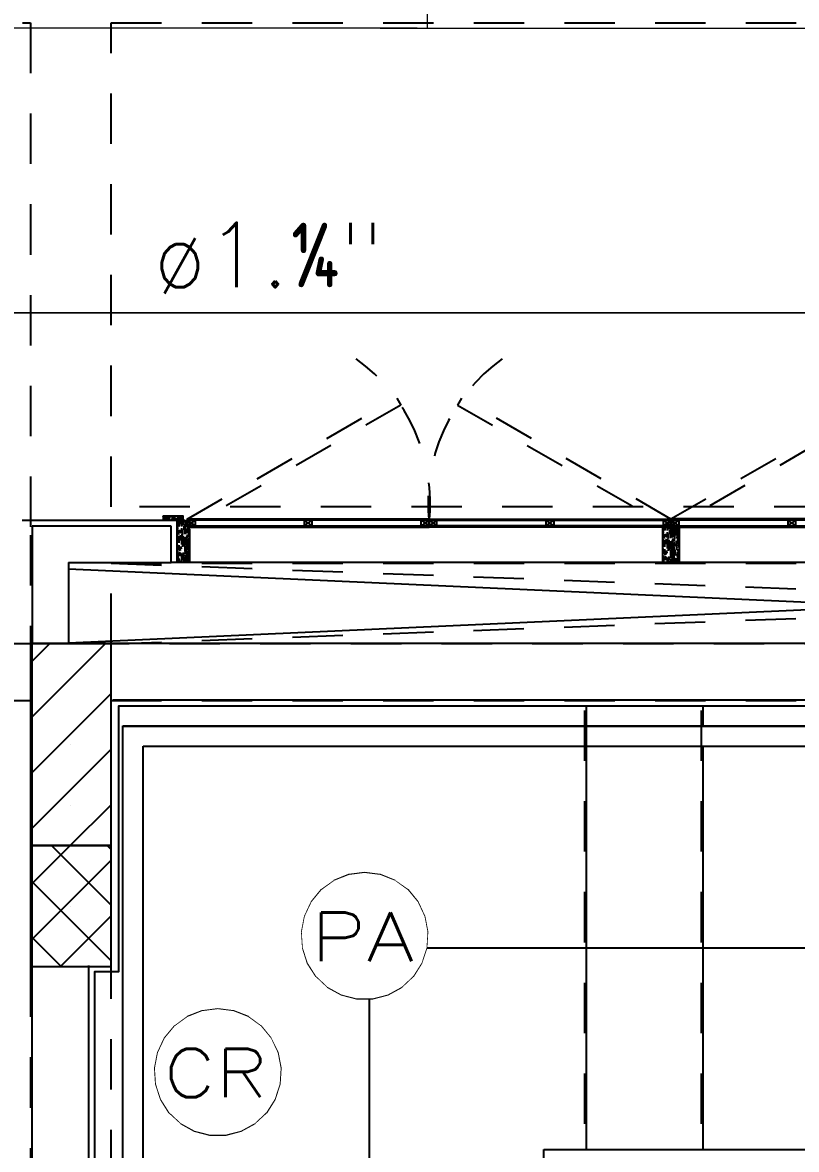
# Model space of a CAD drawing. Header units: millimetres. Extents: x 188.6 to 263.2, y 40.1 to 120.1.
# Drawn here: x 206.66 to 208.581, y 106.374 to 109.168 of the extents above; entities that cross this region are included whole.
import ezdxf
from ezdxf.enums import TextEntityAlignment as Align

# ---------------------------------------------------------------- set-up
doc = ezdxf.new("R2010")
doc.units = ezdxf.units.MM
doc.set_wipeout_variables(frame=1)
doc.linetypes.add('HIDDEN2', pattern=[0.1875, 0.125, -0.0625])
doc.linetypes.add('XREF-TIPO$0$HIDDEN', pattern=[0.375, 0.25, -0.125])
doc.layers.add('_XREF_APTOS 1003 E 1004$0$R-MC-REBOCO', color=1, linetype='Continuous', lineweight=5)
for name, color, linetype in [('ARQ', 8, 'Continuous'), ('ESTR-PILARES', 11, 'Continuous'), ('ESTR-VIGAS', 11, 'HIDDEN2'), ('ESTRUTURA', 7, 'Continuous'), ('INC-CORRIMÃO', 7, 'Continuous'), ('INC-TEXTO', 7, 'Continuous'), ('SPK-TEXTO', 7, 'Continuous'), ('SPK-TUBO-TETO', 12, 'Continuous')]:
    doc.layers.add(name, color=color, linetype=linetype)
doc.styles.add('60-75', font='romans.shx', dxfattribs={"height": 0.12})
doc.styles.add('ROMANS', font='ROMANS.SHX', dxfattribs={"height": 0.15})
doc.styles.add('XREF-TIPO$0$MC-ROMANS', font='romans__.ttf')
doc.dimstyles.new('XREF-TIPO$0$MC-125', dxfattribs={"dimtxt": 0.225, "dimasz": 0.23, "dimexe": 0.18, "dimexo": 0.063, "dimgap": 0.1, "dimtad": 1, "dimzin": 4, "dimdsep": 46, "dimtxsty": 'XREF-TIPO$0$MC-ROMANS', "dimblk1": 'XREF-TIPO$0$BOLA', "dimblk2": 'XREF-TIPO$0$BOLA', "dimsah": 1, "dimcen": 0.01, "dimse1": 1, "dimse2": 1, "dimclrt": 2, "dimadec": 0, "dimazin": 0, "dimtfac": 1.199999999999999, "dimtix": 1, "dimtmove": 2, "dimatfit": 3, "dimldrblk": 'XREF-TIPO$0$SETA_COTA', "dimfxl": 1, "dimtvp": 2, "dimtolj": 1, "dimtzin": 4, "dimarcsym": 0})

# ---------------------------------------------------------------- blocks, each defined once
blk = doc.blocks.new('XREF-TIPO$0$BOLA')
for p, q in [((0, -1), (0, 1)), ((-1, 0), (1, 0))]:
    blk.add_line(p, q)
blk.add_circle((0, 0), 0.3)
blk = doc.blocks.new('XREF-TIPO$0$SETA_COTA')
for p, q in [((-0.4028994052335122, 0.3559843543294221), (-0.1041930648109144, 2.84e-14)), ((-0.1041930648111418, 2.84e-14), (-0.9999999999999571, 2.84e-14)), ((-0.4067395382680063, -0.3605608466692303), (-0.1041930648110281, 2.84e-14))]:
    blk.add_line(p, q)
blk = doc.blocks.new('XREF-TIPO$0$A$C17B41C2F')
at = {"color": 0}
for p, q in [((-0.0500000473812179, 0.0168749634176493), (-0.0305222213037268, 0.0031507220119238)), ((-0.0305222213037268, 0.0168749634176493), (-0.0500000473812179, 0.0031507220119238)), ((0.2402610395802185, 0.0031372644007206), (0.2597388656577095, 0.0168749634176493)), ((0.2597388656577095, 0.0031372644007206), (0.2402610395802185, 0.0168749634176493))]:
    blk.add_line(p, q, dxfattribs=at)
at = {"color": 0, "ltscale": 0.5}
for p, q in [((0.5305221265416549, 0.0168749634176493), (0.5499999526191459, 0.0031507220119238)), ((0.5499999526191459, 0.0168749634176493), (0.5305221265416549, 0.0031507220119238))]:
    blk.add_line(p, q, dxfattribs=at)
for points in [[(-0.0500000473812179, -3.53902578e-08), (0.5499999526191459, -3.53902578e-08), (0.5499999526191459, 0.0199999641627073), (-0.0500000473812179, 0.0199999641627073)], [(-0.0500000473812179, 0.0031507220119238), (0.5499999526191459, 0.0031249653548002), (0.5499999526191459, 0.0168749634176493), (-0.0500000473812179, 0.0168749634176493), (-0.0500000473812179, 0.0031507220119238)], [(0.5499999526191459, 0.0031507220119238), (0.5305221265416549, 0.0031507220119238), (0.5305221265416549, 0.0168749634176493), (0.5499999526191459, 0.0168749634176493)]]:
    blk.add_lwpolyline(points, close=True, dxfattribs=at)
at = {"color": 0}
for points in [[(-0.0305222213037268, 0.0031507220119238), (-0.0500000473812179, 0.0031507220119238), (-0.0500000473812179, 0.0168749634176493), (-0.0305222213037268, 0.0168749634176493)], [(0.2597388656577095, 0.0168749634176493), (0.2402610395802185, 0.0168749634176493), (0.2402610395802185, 0.0031372644007206), (0.2597388656577095, 0.0031372644007206)]]:
    blk.add_lwpolyline(points, close=True, dxfattribs=at)
blk = doc.blocks.new('INC-OBJETO')
at = {"color": 0}
blk.add_lwpolyline([(0, 0.002084385981675), (-0.0005183657145908, 0.002018901163143), (-0.0010041606049181, 0.0018265613595316), (-0.001426860391394, 0.0015194519880781), (-0.0017599052918532, 0.0011168698600601), (-0.0019823688703463, 0.0006441106911745), (-0.0020802729220729, 0.000130879678689), (-0.002047465775397, -0.0003905749853503), (-0.0018860088240005, -0.0008874883866258), (-0.0016060470019368, -0.0013286376286155), (-0.0012251713401138, -0.001686303682012), (-0.0007673136571263, -0.0019380130732766), (-0.0002612428350794, -0.0020679499756336), (0.0002612428350794, -0.0020679499756336), (0.0007673136571263, -0.0019380130732766), (0.0012251713401138, -0.001686303682012), (0.0016060470019368, -0.0013286376286155), (0.0018860088240005, -0.0008874883866258), (0.002047465775397, -0.0003905749853503), (0.0020802729220729, 0.000130879678689), (0.0019823688703463, 0.0006441106911745), (0.0017599052918532, 0.0011168698600601), (0.001426860391394, 0.0015194519880781), (0.0010041606049181, 0.0018265613595316), (0.0005183657145908, 0.002018901163143)], close=True, dxfattribs=at)
blk.add_wipeout([(0, 0.0020843859816750757), (-0.0005183657145907727, 0.002018901163143051), (-0.001004160604918065, 0.001826561359531658), (-0.0014268603913939828, 0.0015194519880781182), (-0.0017599052918531746, 0.0011168698600601181), (-0.0019823688703463262, 0.0006441106911745254), (-0.0020802729220729, 0.0001308796786890212), (-0.002047465775397003, -0.0003905749853502986), (-0.0018860088240005264, -0.0008874883866257424), (-0.00160604700193684, -0.0013286376286155204), (-0.0012251713401137646, -0.0016863036820119939), (-0.000767313657126342, -0.0019380130732765334), (-0.0002612428350794414, -0.0020679499756335994), (0.00026124283507944056, -0.0020679499756335994), (0.0007673136571263411, -0.0019380130732765334), (0.0012251713401137637, -0.0016863036820119952), (0.00160604700193684, -0.0013286376286155204), (0.0018860088240005264, -0.0008874883866257415), (0.0020474657753970036, -0.00039057498535029645), (0.0020802729220729, 0.00013087967868902553), (0.001982368870346324, 0.0006441106911745289), (0.0017599052918531727, 0.0011168698600601224), (0.0014268603913939787, 0.0015194519880781234), (0.001004160604918059, 0.0018265613595316622), (0.0005183657145907652, 0.002018901163143052)], dxfattribs=at)
at = {"color": 0, "style": 'ROMANS', "width": 1.285724555944463}
blk.add_attdef('OBJETO', text='', height=0.0016, dxfattribs=at).set_placement((-0.0017857136348711, -0.0008297678007211), (0.0016428851809808, -0.0008297678007211), align=Align.FIT)
blk = doc.blocks.new('COBERTURA_29-09-2016')
at = {"layer": 'ESTR-PILARES', "linetype": 'Continuous'}
for p, q in [((0, -0.1849605000000025), (0.1849612500000006, 0)), ((0, -0.0470745000000008), (0.0470752499999989, 0)), ((0, -0.3228464999999971), (0.2000002499999987, -0.122846250000002)), ((0.1000004999999966, -0.2499997500000006), (0.1000004999999966, -0.2499997500000006)), ((0, -0.4607324999999989), (0.2000002499999987, -0.2607322500000038)), ((0.0986182499999977, -0.4999995000000014), (0.2000002499999987, -0.3986182500000055)), ((0.1000004999999966, -0.3999997500000063), (0.1000004999999966, -0.3999997500000063)), ((0, -0.5986177500000025), (0.0986182499999977, -0.4999995000000014)), ((0.051981749999996, -0.4999995000000014), (0.2000002499999987, -0.6480187499999988)), ((0.189866999999996, -0.4999995000000014), (0.2000002499999987, -0.5101327500000039)), ((0, -0.7365037500000045), (0.2000002499999987, -0.5365035000000021)), ((0, -0.5859045000000052), (0.2000002499999987, -0.785903999999995)), ((0.1000004999999966, -0.6499995000000071), (0.1000004999999966, -0.6499995000000071)), ((0.0743902499999969, -0.7999994999999985), (0.2000002499999987, -0.6743894999999968)), ((0, -0.7237897500000017), (0.0762097500000003, -0.7999994999999985))]:
    blk.add_line(p, q, dxfattribs=at)
for points in [[(0, -0.4999995000000014), (0.2000002499999987, -0.4999995000000014), (0.2000002499999987, 0), (0, 0), (0, -0.4999995000000014)], [(0.2000002499999987, -0.4999995000000014), (0, -0.4999995000000014), (0, -0.7999994999999985), (0.2000002499999987, -0.7999994999999985), (0.2000002499999987, -0.4999995000000014)]]:
    blk.add_lwpolyline(points, dxfattribs=at)
at = {"layer": 'ESTR-VIGAS'}
for p, q in [((0.2000002499999987, 0.2000002500000022), (3.812207250000009, 0.06546750000000401)), ((0.2000002499999987, 0), (3.828282750000009, 0.1351320000000058)), ((1.375000499999996, -1.4149995), (1.375000499999996, -0.1399995000000018)), ((1.665, -1.4149995), (1.665, -0.1399995000000018))]:
    blk.add_line(p, q, dxfattribs=at)
for points in [[(-4.069999500000018, 1.540000500000004), (0, 1.540000500000004)], [(0, 1.540000500000004), (0, 0.2700000000000031)], [(0.2000002499999987, 1.540000500000004), (2.435000250000003, 1.540000500000004)], [(0.2000002499999987, 0.3400005000000021), (0.2000002499999987, 1.540000500000004)], [(5.570000250000017, 0.3400005000000021), (0.2000002499999987, 0.3400005000000021)], [(0, 0.2700000000000031), (0, 0)], [(0.2000002499999987, 0), (0.2000002499999987, 0.2000002500000022)], [(0.2000002499999987, 0.2000002500000022), (5.570000250000017, 0.2000002500000022)], [(0, 0), (-1.069999500000007, 0)], [(4.970000250000015, 0), (0.2000002499999987, 0)], [(-0.9999997500000076, -0.1399995000000018), (0, -0.1399995000000018)], [(0.2000002499999987, -0.1399995000000018), (4.970000250000015, -0.1399995000000018)], [(0, -0.7999994999999985), (0, -2.229999750000009)], [(0.2000002499999987, -2.229999750000009), (0.2000002499999987, -0.7999994999999985)]]:
    blk.add_lwpolyline(points, dxfattribs=at)
blk = doc.blocks.new('A$C1BFF5DEF')
at = {"layer": 'ARQ'}
h = blk.add_hatch(dxfattribs=at)
h.set_pattern_fill('WOOD8', color=8, scale=0.04, angle=90, pattern_type=2)
h.set_pattern_definition([(79.69520000000003, (8.08922956323022, -1.107543991485044), (0.0399997950214397, 0.2400000384339161), [0.00447212, -0.4427414399999979]), (90, (8.090029563152257, -1.103143991507977), (-0.04, 0.04), [0.0044, -0.0356]), (108.4348999999999, (8.090029563152257, -1.098743991532045), (-0.0399999361289083, 0.0800000173837185), [0.00379472, -0.1226963599999995]), (262.875, (8.088829563211219, -1.095143990196902), (0.0399999312757586, 0.2800000151938114), [0.00322492, -0.3192654]), (264.8056, (8.088429563192221, -1.098343990348894), (0.0399998089879781, 0.4000000268017958), [0.00441816, -0.4373962800000001]), (284.0361999999999, (8.088029563173222, -1.102743990325051), (0.0399999222944498, -0.1200000218395896), [0.00494772, -0.15997648]), (99.46229999999994, (8.08922956323022, -1.104343991332825), (-0.0399999255680974, 0.2000000309478123), [0.00243312, -0.2408774]), (83.65980000000005, (8.088829563211219, -1.101943991684038), (-0.0400000631583878, -0.3199999761042569), [0.00362216, -0.35859324]), (275.7106, (8.08922956323022, -1.098343990348894), (0.0400000525866517, -0.3599999769398341), [0.00401996, -0.3979750799999977]), (258.6901000000001, (8.089629563133258, -1.102343991005), (0.0399999052864643, 0.1600000300892381), [0.0020396, -0.2019211599999989]), (84.8056, (8.089629563133258, -1.11114399095686), (-0.0399998089879779, -0.4000000268017958), [0.00441816, -0.4373962800000001]), (78.69009999999997, (8.090029563152257, -1.106743990980929), (-0.0399999052864644, -0.160000030089238), [0.0040792, -0.19988156]), (90, (8.090829563190255, -1.102743990325051), (-0.04, 0.04), [0.0048, -0.0352]), (110.5559999999999, (8.090829563190255, -1.09794399102884), (-0.0799998398568635, 0.2000000737816969), [0.0034176, -0.3383425599999999]), (93.81409999999993, (8.089629563133258, -1.09474399087685), (-0.0400002449589481, 0.5599999736578523), [0.00601332, -0.59531852]), (84.8056, (8.08922956323022, -1.088743991756017), (-0.0399998089879779, -0.4000000268017958), [0.00441816, -0.4373962800000001]), (90, (8.089629563133258, -1.084343991779859), (-0.04, 0.04), [0.0044, -0.0356]), (95.19439999999994, (8.089629563133258, -1.11994399090986), (-0.039999808987978, 0.4000000268017958), [0.00441816, -0.4373962800000001]), (84.8056, (8.08922956323022, -1.115543990933019), (-0.0399998089879779, -0.4000000268017958), [0.00441816, -0.4373962800000001]), (90, (8.088829563211219, -1.11994399090986), (-0.04, 0.04), [0.0024, -0.0376]), (95.19439999999994, (8.088829563211219, -1.117543991261072), (-0.039999808987978, 0.4000000268017958), [0.00441816, -0.4373962800000001]), (90, (8.088429563192221, -1.113143991284913), (-0.04, 0.04), [0.004, -0.036]), (100.3048, (8.088429563192221, -1.109143990629035), (0.0399997950214397, -0.2400000384339161), [0.00447212, -0.44274144]), (95.19439999999994, (8.087629563154223, -1.104743990653104), (-0.039999808987978, 0.4000000268017958), [0.00441816, -0.4373962800000001]), (84.8056, (8.087229563135223, -1.100343990676946), (-0.0399998089879779, -0.4000000268017958), [0.00441816, -0.4373962800000001]), (84.8056, (8.087629563154223, -1.095943990701016), (-0.0399998089879779, -0.4000000268017958), [0.00441816, -0.4373962800000001]), (81.86989999999993, (8.088029563173222, -1.091543990724857), (-0.03999997423262201, -0.2399999910584448), [0.00565684, -0.2771858399999977]), (90, (8.088829563211219, -1.085943990923851), (-0.04, 0.04), [0.006, -0.034]), (77.47120000000002, (8.112829563187457, -1.087543990068978), (0.0399999841217957, 0.2000000128163639), [0.0036878, -0.36509396]), (84.28939999999999, (8.113629563225004, -1.083943990596025), (-0.0400000525866517, -0.3599999769398341), [0.00401996, -0.3979750800000001]), (98.13009999999994, (8.112829563187457, -1.087543990068978), (-0.0399999742326217, 0.2399999910584448), [0.00282844, -0.2800142800000001]), (99.46229999999994, (8.112429563168009, -1.084743991099911), (-0.0399999255680974, 0.2000000309478123), [0.0048662, -0.23844428]), (90, (8.111629563130464, -1.11994399090986), (-0.04, 0.04), [0.0048, -0.0352]), (80.5377, (8.111629563130464, -1.115143991612967), (-0.0399999255680975, -0.2000000309478122), [0.00243312, -0.2408774]), (291.8014, (8.112029563149008, -1.112743990101989), (-0.039999996420026, 0.1200000109204308), [0.00215408, -0.21325252]), (282.9946000000001, (8.112829563187457, -1.114743990430042), (-0.0799999031031338, 0.3600000307099759), [0.00533668, -0.5283298799999999]), (82.87500000000001, (8.112829563187457, -1.083143990092821), (-0.0399999312757587, -0.2800000151938114), [0.00322492, -0.3192654]), (97.12499999999991, (8.112829563187457, -1.083143990092821), (-0.0399999312757586, 0.2800000151938114), [0.00322492, -0.3192654]), (90, (8.112429563168009, -1.11994399090986), (-0.04, 0.04), [0.0032, -0.0368]), (284.0361999999999, (8.112429563168009, -1.116743990757868), (0.0399999222944498, -0.1200000218395896), [0.00329848, -0.16162576]), (86.63350000000004, (8.111229563227425, -1.11114399095686), (-0.0400004385341794, -0.6399999728787479), [0.00681176, -0.6743637199999954]), (87.70940000000003, (8.111629563130464, -1.104343991332825), (-0.0399998301250331, -0.9600000051670294), [0.010008, -0.9907916800000002]), (93.17979999999955, (8.112029563149008, -1.094343991555887), (-0.0399996416930524, 0.6800000201079799), [0.00721112, -0.7138991599999976]), (99.46229999999994, (8.111629563130464, -1.087143990748017), (-0.0399999255680974, 0.2000000309478123), [0.00729932, -0.2360112]), (100.3048, (8.11522956318413, -1.11994399090986), (0.0399997950214397, -0.2400000384339161), [0.00447212, -0.44274144]), (105.9454, (8.114429563146132, -1.115543990933019), (0.0399999955718552, -0.1600000050660861), [0.00582408, -0.28538032]), (90, (8.112829563187457, -1.109943991132922), (-0.04, 0.04), [0.0052, -0.0348]), (81.86989999999993, (8.112829563187457, -1.104743990653104), (-0.03999997423262201, -0.2399999910584448), [0.00565684, -0.2771858399999977]), (93.57629999999949, (8.113629563225004, -1.099143990853007), (-0.0399996286932699, 0.600000026173364), [0.00641248, -0.6348362799999995]), (81.25380000000001, (8.11322956320646, -1.092743990549023), (0.0400001678823012, 0.279999973454254), [0.00526116, -0.5208566799999954]), (75.96380000000005, (8.114029563127133, -1.087543990068978), (-0.0399999222944498, -0.1200000218395896), [0.00494772, -0.15997648]), (90, (8.11522956318413, -1.082743990771859), (-0.04, 0.04), [0.0028, -0.0372]), (264.8056, (8.111229563227425, -1.11114399095686), (0.0399998089879781, 0.4000000268017958), [0.00883628, -0.4329781600000003]), (85.23639999999993, (8.108829563230302, -1.11994399090986), (-0.0399996613064505, -0.4400000378527836), [0.00963328, -0.4720305200000002]), (90, (8.10962956315143, -1.110343990453884), (-0.04, 0.04), [0.0092, -0.0308]), (94.08559999999996, (8.10962956315143, -1.101143991179924), (-0.0399998452941669, 0.5200000059605934), [0.0112285199999999, -0.5501981999999958]), (90, (8.108829563230302, -1.089943991579956), (-0.04, 0.04), [0.01, -0.03]), (97.12499999999991, (8.117229563163164, -1.11994399090986), (-0.0399999312757586, 0.2800000151938114), [0.00967472, -0.3128156]), (96.34019999999997, (8.116029563223492, -1.110343990453884), (-0.0400000631583877, 0.3199999761042569), [0.00724432, -0.3549710800000001]), (87.51039999999998, (8.11522956318413, -1.103143991507977), (-0.0400007146107917, -0.8799999791882172), [0.00920868, -0.91166048]), (83.48020000000005, (8.115629563203127, -1.093943990372962), (-0.1199999810097492, -1.039999991634944), [0.01409112, -1.395022079999999]), (93.01279999999981, (8.091229563209252, -1.11994399090986), (-0.0400001641951632, 0.7200000004678956), [0.00761052, -0.7534413999999995]), (81.86989999999993, (8.090829563190255, -1.112343990781027), (-0.03999997423262201, -0.2399999910584448), [0.0084852799999999, -0.2743574399999977]), (87.61409999999995, (8.092029563130382, -1.10394399014899), (-0.0399993108224176, -0.9200000209549773), [0.0096083199999999, -0.9512246399999956]), (100.6197, (8.092429563149379, -1.094343991555887), (0.0800003233247349, -0.4399999361847267), [0.00651152, -0.64464128]), (90, (8.091229563209252, -1.087943991251903), (-0.04, 0.04), [0.008, -0.032]), (86.82020000000004, (8.086429563213187, -1.11994399090986), (-0.0399996416930523, -0.6800000201079799), [0.00721112, -0.7138991599999956]), (96.00899999999996, (8.086829563232188, -1.112743990101989), (0.0399999726992737, -0.3999999900362416), [0.007642, -0.75655692]), (96.7098, (8.086029563194188, -1.105143991836029), (0.0399997552497613, -0.3600000399100522), [0.00684688, -0.6778428000000001]), (84.28939999999999, (8.085229563157098, -1.098343990348894), (-0.0400000525866517, -0.3599999769398341), [0.00803992, -0.39395512]), (77.90519999999998, (8.086029563194188, -1.090343990900008), (-0.0800002693395147, -0.359999944064556), [0.00572712, -0.56698572]), (99.46229999999994, (8.087229563135223, -1.084743991099911), (-0.0399999255680974, 0.2000000309478123), [0.0048662, -0.23844428]), (93.81409999999993, (8.094029563225375, -1.11994399090986), (-0.0400002449589481, 0.5599999736578523), [0.00601332, -0.59531852]), (77.19570000000002, (8.093629563206377, -1.113943991789028), (-0.1200002955069241, -0.519999913875351), [0.0090244, -0.89341672]), (90, (8.095629563185412, -1.105143991836029), (-0.04, 0.04), [0.01, -0.03]), (95.44029999999985, (8.095629563185412, -1.095143990196902), (0.0399997348496507, -0.4400000124883264), [0.008438, -0.8353629199999995]), (96.7098, (8.094829563147412, -1.086743991427965), (0.0399997552497613, -0.3600000399100522), [0.00684688, -0.6778428000000001]), (90, (8.083629563197062, -1.11994399090986), (-0.04, 0.04), [0.0068, -0.0332]), (98.13009999999994, (8.083629563197062, -1.113143991284913), (-0.0399999742326217, 0.2399999910584448), [0.01131372, -0.2715289999999999]), (87.61409999999995, (8.082029563237027, -1.101943991684038), (-0.0399993108224176, -0.9200000209549773), [0.0096083199999999, -0.9512246399999956]), (84.47250000000003, (8.082429563140522, -1.092343991228062), (0.0799994151865981, 0.840000068775989), [0.01245792, -1.233335]), (96.8428, (8.120029563180196, -1.11994399090986), (0.0800003199169901, -0.6799999746191423), [0.0100717599999999, -0.9971025199999952]), (90, (8.11882956312229, -1.109943991132922), (-0.04, 0.04), [0.0112, -0.0288]), (86.34780000000003, (8.11882956312229, -1.098743991532045), (-0.0799994919411372, -1.240000037688629), [0.0188382399999999, -1.864987639999989]), (90, (8.106029563212813, -1.11994399090986), (-0.04, 0.04), [0.0096, -0.0304]), (94.76359999999987, (8.106029563212813, -1.110343990453884), (-0.0399996613064504, 0.4400000378527836), [0.0096332799999999, -0.4720305199999982]), (88.15239999999996, (8.105229563175271, -1.100743989996999), (-0.0399997735908692, -1.200000018572352), [0.01240644, -1.22823856]), (87.2737, (8.105629563194269, -1.088343990572865), (-0.0399998407090877, -0.8000000117989386), [0.00840952, -0.8325423200000001]), (84.8056, (8.099629563142116, -1.11994399090986), (-0.0399998089879779, -0.4000000268017958), [0.00883628, -0.4329781600000002]), (90, (8.100429563180567, -1.11114399095686), (-0.04, 0.04), [0.0128, -0.0272]), (91.90919999999944, (8.100429563180567, -1.098343990348894), (-0.0400009696431283, 1.159999961263149), [0.01200668, -1.188659799999997]), (93.57629999999949, (8.100029563161115, -1.086343990244812), (-0.0399996286932699, 0.600000026173364), [0.00641248, -0.6348362799999995])])
h.paths.add_polyline_path([(8.170029563110347, -1.11994399090986), (8.170029563110347, -1.109943991132922), (8.120029563180196, -1.109943991132922), (8.120029563180196, -1.11994399090986)])
h = blk.add_hatch(dxfattribs=at)
h.set_pattern_fill('WOOD8', color=8, scale=0.04, angle=90, pattern_type=2)
h.set_pattern_definition([(79.69520000000003, (8.1242295631464, -1.197652892523819), (0.0399997950214397, 0.2400000384339161), [0.00447212, -0.4427414399999979]), (90, (8.125029563067073, -1.193252892546978), (-0.04, 0.04), [0.0044, -0.0356]), (108.4348999999999, (8.125029563067073, -1.188852892570821), (-0.0399999361289083, 0.0800000173837185), [0.00379472, -0.1226963599999995]), (262.875, (8.123829563127401, -1.185252891236131), (0.0399999312757586, 0.2800000151938114), [0.00322492, -0.3192654]), (264.8056, (8.123429563108402, -1.188452891387895), (0.0399998089879781, 0.4000000268017958), [0.00441816, -0.4373962800000001]), (284.0361999999999, (8.123029563089403, -1.192852891363827), (0.0399999222944498, -0.1200000218395896), [0.00494772, -0.15997648]), (99.46229999999994, (8.1242295631464, -1.194452892371827), (-0.0399999255680974, 0.2000000309478123), [0.00243312, -0.2408774]), (83.65980000000005, (8.123829563127401, -1.192052892722813), (-0.0400000631583878, -0.3199999761042569), [0.00362216, -0.35859324]), (275.7106, (8.1242295631464, -1.188452891387895), (0.0400000525866517, -0.3599999769398341), [0.00401996, -0.3979750799999978]), (258.6901000000001, (8.124629563048982, -1.192452892043774), (0.0399999052864643, 0.1600000300892381), [0.0020396, -0.2019211599999989]), (84.8056, (8.124629563048982, -1.201252891995864), (-0.0399998089879779, -0.4000000268017958), [0.00441816, -0.4373962800000001]), (78.69009999999997, (8.125029563067073, -1.196852892019932), (-0.0399999052864644, -0.160000030089238), [0.0040792, -0.19988156]), (90, (8.125829563105981, -1.192852891363827), (-0.04, 0.04), [0.0048, -0.0352]), (110.5559999999999, (8.125829563105981, -1.188052892067843), (-0.0799998398568635, 0.2000000737816969), [0.0034176, -0.3383425599999999]), (93.81409999999993, (8.124629563048982, -1.184852891914942), (-0.0400002449589481, 0.5599999736578523), [0.00601332, -0.59531852]), (84.8056, (8.1242295631464, -1.178852892793883), (-0.0399998089879779, -0.4000000268017958), [0.00441816, -0.4373962800000001]), (90, (8.124629563048982, -1.174452892817952), (-0.04, 0.04), [0.0044, -0.0356]), (95.19439999999994, (8.124629563048982, -1.210052891947952), (-0.039999808987978, 0.4000000268017958), [0.00441816, -0.4373962800000001]), (84.8056, (8.1242295631464, -1.205652891971793), (-0.0399998089879779, -0.4000000268017958), [0.00441816, -0.4373962800000001]), (90, (8.123829563127401, -1.210052891947952), (-0.04, 0.04), [0.0024, -0.0376]), (95.19439999999994, (8.123829563127401, -1.207652892299846), (-0.039999808987978, 0.4000000268017958), [0.00441816, -0.4373962800000001]), (90, (8.123429563108402, -1.203252892323915), (-0.04, 0.04), [0.004, -0.036]), (100.3048, (8.123429563108402, -1.19925289166781), (0.0399997950214397, -0.2400000384339161), [0.00447212, -0.44274144]), (95.19439999999994, (8.122629563070403, -1.194852891691879), (-0.039999808987978, 0.4000000268017958), [0.00441816, -0.4373962800000001]), (84.8056, (8.122229563051405, -1.190452891716176), (-0.0399998089879779, -0.4000000268017958), [0.00441816, -0.4373962800000001]), (84.8056, (8.122629563070403, -1.186052891739791), (-0.0399998089879779, -0.4000000268017958), [0.00441816, -0.4373962800000001]), (81.86989999999993, (8.123029563089403, -1.181652891763177), (-0.03999997423262201, -0.2399999910584448), [0.00565684, -0.2771858399999977]), (90, (8.123829563127401, -1.176052891962853), (-0.04, 0.04), [0.006, -0.034]), (77.47120000000002, (8.147829563103642, -1.177652891107754), (0.0399999841217957, 0.2000000128163639), [0.0036878, -0.36509396]), (84.28939999999999, (8.148629563141183, -1.1740528916348), (-0.0400000525866517, -0.3599999769398341), [0.00401996, -0.3979750800000001]), (98.13009999999994, (8.147829563103642, -1.177652891107754), (-0.0399999742326217, 0.2399999910584448), [0.00282844, -0.2800142800000001]), (99.46229999999994, (8.147429563084188, -1.174852892139142), (-0.0399999255680974, 0.2000000309478123), [0.0048662, -0.23844428]), (90, (8.14662956304619, -1.210052891947952), (-0.04, 0.04), [0.0048, -0.0352]), (80.5377, (8.14662956304619, -1.205252892650833), (-0.0399999255680975, -0.2000000309478122), [0.00243312, -0.2408774]), (291.8014, (8.147029563065187, -1.202852891139854), (-0.039999996420026, 0.1200000109204308), [0.00215408, -0.21325252]), (282.9946000000001, (8.147829563103642, -1.204852891467907), (-0.0799999031031338, 0.3600000307099759), [0.00533668, -0.5283298799999999]), (82.87500000000001, (8.147829563103642, -1.173252891132051), (-0.0399999312757587, -0.2800000151938114), [0.00322492, -0.3192654]), (97.12499999999991, (8.147829563103642, -1.173252891132051), (-0.0399999312757586, 0.2800000151938114), [0.00322492, -0.3192654]), (90, (8.147429563084188, -1.210052891947952), (-0.04, 0.04), [0.0032, -0.0368]), (284.0361999999999, (8.147429563084188, -1.20685289179596), (0.0399999222944498, -0.1200000218395896), [0.00329848, -0.16162576]), (86.63350000000004, (8.146229563143152, -1.201252891995864), (-0.0400004385341794, -0.6399999728787479), [0.00681176, -0.6743637199999954]), (87.70940000000003, (8.14662956304619, -1.194452892371827), (-0.0399998301250331, -0.9600000051670294), [0.010008, -0.9907916800000002]), (93.17979999999955, (8.147029563065187, -1.184452892594889), (-0.0399996416930524, 0.6800000201079799), [0.00721112, -0.7138991599999978]), (99.46229999999994, (8.14662956304619, -1.177252891786793), (-0.0399999255680974, 0.2000000309478123), [0.00729932, -0.2360112]), (100.3048, (8.15022956310122, -1.210052891947952), (0.0399997950214397, -0.2400000384339161), [0.00447212, -0.44274144]), (105.9454, (8.149429563063222, -1.205652891971793), (0.0399999955718552, -0.1600000050660861), [0.00582408, -0.28538032]), (90, (8.147829563103642, -1.200052892171924), (-0.04, 0.04), [0.0052, -0.0348]), (81.86989999999993, (8.147829563103642, -1.194852891691879), (-0.03999997423262201, -0.2399999910584448), [0.00565684, -0.2771858399999977]), (93.57629999999949, (8.148629563141183, -1.189252891891783), (-0.0399996286932699, 0.600000026173364), [0.00641248, -0.6348362799999995]), (81.25380000000001, (8.148229563122182, -1.182852891587798), (0.0400001678823012, 0.279999973454254), [0.00526116, -0.5208566799999957]), (75.96380000000005, (8.149029563044223, -1.177652891107754), (-0.0399999222944498, -0.1200000218395896), [0.00494772, -0.15997648]), (90, (8.15022956310122, -1.172852891811088), (-0.04, 0.04), [0.0028, -0.0372]), (264.8056, (8.146229563143152, -1.201252891995864), (0.0399998089879781, 0.4000000268017958), [0.00883628, -0.4329781600000003]), (85.23639999999993, (8.143829563146028, -1.210052891947952), (-0.0399996613064505, -0.4400000378527836), [0.00963328, -0.4720305200000002]), (90, (8.144629563067156, -1.200452891491976), (-0.04, 0.04), [0.0092, -0.0308]), (94.08559999999996, (8.144629563067156, -1.191252892219835), (-0.0399998452941669, 0.5200000059605934), [0.0112285199999999, -0.5501981999999958]), (90, (8.143829563146028, -1.180052892619186), (-0.04, 0.04), [0.01, -0.03]), (97.12499999999991, (8.152229563079345, -1.210052891947952), (-0.0399999312757586, 0.2800000151938114), [0.00967472, -0.3128156]), (96.34019999999997, (8.151029563139218, -1.200452891491976), (-0.0400000631583877, 0.3199999761042569), [0.00724432, -0.3549710800000001]), (87.51039999999998, (8.15022956310122, -1.193252892546978), (-0.0400007146107917, -0.8799999791882172), [0.00920868, -0.91166048]), (83.48020000000005, (8.15062956312022, -1.184052891411738), (-0.1199999810097492, -1.039999991634944), [0.01409112, -1.395022079999999]), (93.01279999999981, (8.126229563124978, -1.210052891947952), (-0.0400001641951632, 0.7200000004678956), [0.00761052, -0.7534413999999995]), (81.86989999999993, (8.125829563105981, -1.202452891819802), (-0.03999997423262201, -0.2399999910584448), [0.0084852799999999, -0.2743574399999978]), (87.61409999999995, (8.127029563046563, -1.194052891187765), (-0.0399993108224176, -0.9200000209549773), [0.0096083199999999, -0.9512246399999956]), (100.6197, (8.127429563065107, -1.184452892594889), (0.0800003233247349, -0.4399999361847267), [0.00651152, -0.64464128]), (90, (8.126229563124978, -1.178052892290907), (-0.04, 0.04), [0.008, -0.032]), (86.82020000000004, (8.121429563130278, -1.210052891947952), (-0.0399996416930523, -0.6800000201079799), [0.00721112, -0.7138991599999956]), (96.00899999999996, (8.121829563149277, -1.202852891139854), (0.0399999726992737, -0.3999999900362416), [0.007642, -0.75655692]), (96.7098, (8.121029563111279, -1.195252892874804), (0.0399997552497613, -0.3600000399100522), [0.00684688, -0.6778428000000001]), (84.28939999999999, (8.12022956307328, -1.188452891387895), (-0.0400000525866517, -0.3599999769398341), [0.00803992, -0.39395512]), (77.90519999999998, (8.121029563111279, -1.180452891938784), (-0.0800002693395147, -0.359999944064556), [0.00572712, -0.56698572]), (99.46229999999994, (8.122229563051405, -1.174852892139142), (-0.0399999255680974, 0.2000000309478123), [0.0048662, -0.23844428]), (93.81409999999993, (8.129029563141103, -1.210052891947952), (-0.0400002449589481, 0.5599999736578523), [0.00601332, -0.59531852]), (77.19570000000002, (8.128629563122557, -1.204052892826894), (-0.1200002955069241, -0.519999913875351), [0.0090244, -0.89341672]), (90, (8.130629563101138, -1.195252892874804), (-0.04, 0.04), [0.01, -0.03]), (95.44029999999985, (8.130629563101138, -1.185252891236131), (0.0399997348496507, -0.4400000124883264), [0.008438, -0.8353629199999995]), (96.7098, (8.12982956306314, -1.17685289246674), (0.0399997552497613, -0.3600000399100522), [0.00684688, -0.6778428000000001]), (90, (8.118629563113245, -1.210052891947952), (-0.04, 0.04), [0.0068, -0.0332]), (98.13009999999994, (8.118629563113245, -1.203252892323915), (-0.0399999742326217, 0.2399999910584448), [0.01131372, -0.2715289999999999]), (87.61409999999995, (8.117029563153208, -1.192052892722813), (-0.0399993108224176, -0.9200000209549773), [0.0096083199999999, -0.9512246399999956]), (84.47250000000003, (8.117429563056247, -1.182452892266836), (0.0799994151865981, 0.840000068775989), [0.01245792, -1.233335]), (96.8428, (8.155029563095923, -1.210052891947952), (0.0800003199169901, -0.6799999746191423), [0.01007176, -0.9971025199999952]), (90, (8.15382956303938, -1.200052892171924), (-0.04, 0.04), [0.0112, -0.0288]), (86.34780000000003, (8.15382956303938, -1.188852892570821), (-0.0799994919411372, -1.240000037688629), [0.0188382399999999, -1.864987639999989]), (90, (8.14102956312945, -1.210052891947952), (-0.04, 0.04), [0.0096, -0.0304]), (94.76359999999987, (8.14102956312945, -1.200452891491976), (-0.0399996613064504, 0.4400000378527836), [0.0096332799999999, -0.4720305199999982]), (88.15239999999996, (8.140229563091452, -1.190852891035774), (-0.0399997735908692, -1.200000018572352), [0.01240644, -1.22823856]), (87.2737, (8.140629563109997, -1.178452891611186), (-0.0399998407090877, -0.8000000117989386), [0.00840952, -0.8325423200000001]), (84.8056, (8.134629563058297, -1.210052891947952), (-0.0399998089879779, -0.4000000268017958), [0.00883628, -0.4329781600000002]), (90, (8.135429563096295, -1.201252891995864), (-0.04, 0.04), [0.0128, -0.0272]), (91.90919999999944, (8.135429563096295, -1.188452891387895), (-0.0400009696431283, 1.159999961263149), [0.01200668, -1.188659799999995]), (93.57629999999949, (8.135029563077296, -1.176452891284042), (-0.0399996286932699, 0.600000026173364), [0.00641248, -0.6348362799999995])])
h.paths.add_polyline_path([(8.185029563124317, -1.141943992428877), (8.175029563114094, -1.141943992428877), (8.175029563114094, -1.11994399090986), (8.155029563095923, -1.11994399090986), (8.155027052931471, -1.224879566632807), (8.185027052959413, -1.224879566632807)])
h = blk.add_hatch(dxfattribs=at)
h.set_pattern_fill('WOOD8', color=8, scale=0.04, angle=90, pattern_type=2)
h.set_pattern_definition([(79.69520000000003, (9.329229563146328, -1.2076528925229), (0.0399997950214397, 0.2400000384339161), [0.00447212, -0.4427414399999975]), (90, (9.330029563068363, -1.203252892546969), (-0.04, 0.04), [0.0044, -0.0356]), (108.4348999999999, (9.330029563068363, -1.198852892570811), (-0.0399999361289083, 0.0800000173837185), [0.00379472, -0.1226963599999994]), (262.875, (9.328829563127329, -1.195252891236123), (0.0399999312757586, 0.2800000151938114), [0.00322492, -0.3192654]), (264.8056, (9.328429563108328, -1.198452891388113), (0.0399998089879781, 0.4000000268017958), [0.00441816, -0.4373962800000001]), (284.0361999999999, (9.32802956308933, -1.202852891363817), (0.0399999222944498, -0.1200000218395896), [0.00494772, -0.15997648]), (99.46229999999994, (9.329229563146328, -1.204452892370909), (-0.0399999255680974, 0.2000000309478123), [0.00243312, -0.2408774]), (83.65980000000005, (9.328829563127329, -1.202052892722804), (-0.0400000631583878, -0.3199999761042569), [0.00362216, -0.35859324]), (275.7106, (9.329229563146328, -1.198452891388113), (0.0400000525866517, -0.3599999769398341), [0.00401996, -0.3979750799999975]), (258.6901000000001, (9.329629563048913, -1.202452892042855), (0.0399999052864643, 0.1600000300892381), [0.0020396, -0.2019211599999988]), (84.8056, (9.329629563048913, -1.211252891995853), (-0.0399998089879779, -0.4000000268017958), [0.00441816, -0.4373962800000001]), (78.69009999999997, (9.330029563068363, -1.206852892019924), (-0.0399999052864644, -0.160000030089238), [0.0040792, -0.19988156]), (90, (9.330829563106363, -1.202852891363817), (-0.04, 0.04), [0.0048, -0.0352]), (110.5559999999999, (9.330829563106363, -1.198052892066925), (-0.0799998398568635, 0.2000000737816969), [0.0034176, -0.3383425599999999]), (93.81409999999993, (9.329629563048913, -1.194852891914932), (-0.0400002449589481, 0.5599999736578523), [0.00601332, -0.59531852]), (84.8056, (9.329229563146328, -1.188852892794784), (-0.0399998089879779, -0.4000000268017958), [0.00441816, -0.4373962800000001]), (90, (9.329629563048913, -1.184452892818171), (-0.04, 0.04), [0.0044, -0.0356]), (95.19439999999994, (9.329629563048913, -1.220052891947942), (-0.039999808987978, 0.4000000268017958), [0.00441816, -0.4373962800000001]), (84.8056, (9.329229563146328, -1.215652891971785), (-0.0399998089879779, -0.4000000268017958), [0.00441816, -0.4373962800000001]), (90, (9.328829563127329, -1.220052891947942), (-0.04, 0.04), [0.0024, -0.0376]), (95.19439999999994, (9.328829563127329, -1.217652892299837), (-0.039999808987978, 0.4000000268017958), [0.00441816, -0.4373962800000001]), (90, (9.328429563108328, -1.213252892323906), (-0.04, 0.04), [0.004, -0.036]), (100.3048, (9.328429563108328, -1.209252891667802), (0.0399997950214397, -0.2400000384339161), [0.00447212, -0.44274144]), (95.19439999999994, (9.327629563070332, -1.20485289169187), (-0.039999808987978, 0.4000000268017958), [0.00441816, -0.4373962800000001]), (84.8056, (9.327229563051333, -1.200452891716166), (-0.0399998089879779, -0.4000000268017958), [0.00441816, -0.4373962800000001]), (84.8056, (9.327629563070332, -1.196052891739781), (-0.0399998089879779, -0.4000000268017958), [0.00441816, -0.4373962800000001]), (81.86989999999993, (9.32802956308933, -1.191652891763168), (-0.03999997423262201, -0.2399999910584448), [0.00565684, -0.2771858399999974]), (90, (9.328829563127329, -1.186052891962845), (-0.04, 0.04), [0.006, -0.034]), (77.47120000000002, (9.352829563103569, -1.187652891107745), (0.0399999841217957, 0.2000000128163639), [0.0036878, -0.36509396]), (84.28939999999999, (9.353629563141114, -1.184052891634791), (-0.0400000525866517, -0.3599999769398341), [0.00401996, -0.3979750800000001]), (98.13009999999994, (9.352829563103569, -1.187652891107745), (-0.0399999742326217, 0.2399999910584448), [0.00282844, -0.2800142800000001]), (99.46229999999994, (9.352429563084117, -1.184852892139133), (-0.0399999255680974, 0.2000000309478123), [0.0048662, -0.23844428]), (90, (9.351629563046572, -1.220052891947942), (-0.04, 0.04), [0.0048, -0.0352]), (80.5377, (9.351629563046572, -1.215252892650823), (-0.0399999255680975, -0.2000000309478122), [0.00243312, -0.2408774]), (291.8014, (9.352029563065118, -1.212852891140754), (-0.039999996420026, 0.1200000109204308), [0.00215408, -0.21325252]), (282.9946000000001, (9.352829563103569, -1.214852891467899), (-0.0799999031031338, 0.3600000307099759), [0.00533668, -0.5283298799999999]), (82.87500000000001, (9.352829563103569, -1.183252891131132), (-0.0399999312757587, -0.2800000151938114), [0.00322492, -0.3192654]), (97.12499999999991, (9.352829563103569, -1.183252891131132), (-0.0399999312757586, 0.2800000151938114), [0.00322492, -0.3192654]), (90, (9.352429563084117, -1.220052891947942), (-0.04, 0.04), [0.0032, -0.0368]), (284.0361999999999, (9.352429563084117, -1.216852891795952), (0.0399999222944498, -0.1200000218395896), [0.00329848, -0.16162576]), (86.63350000000004, (9.351229563143079, -1.211252891995853), (-0.0400004385341794, -0.6399999728787479), [0.00681176, -0.6743637199999949]), (87.70940000000003, (9.351629563046572, -1.204452892370909), (-0.0399998301250331, -0.9600000051670294), [0.010008, -0.9907916800000002]), (93.17979999999955, (9.352029563065118, -1.19445289259488), (-0.0399996416930524, 0.6800000201079799), [0.00721112, -0.7138991599999974]), (99.46229999999994, (9.351629563046572, -1.187252891786782), (-0.0399999255680974, 0.2000000309478123), [0.00729932, -0.2360112]), (100.3048, (9.35522956310115, -1.220052891947942), (0.0399997950214397, -0.2400000384339161), [0.00447212, -0.44274144]), (105.9454, (9.35442956306224, -1.215652891971785), (0.0399999955718552, -0.1600000050660861), [0.00582408, -0.28538032]), (90, (9.352829563103569, -1.210052892171916), (-0.04, 0.04), [0.0052, -0.0348]), (81.86989999999993, (9.352829563103569, -1.20485289169187), (-0.03999997423262201, -0.2399999910584448), [0.00565684, -0.2771858399999974]), (93.57629999999935, (9.353629563141114, -1.199252891891774), (-0.0399996286932699, 0.600000026173364), [0.00641248, -0.6348362799999994]), (81.25380000000001, (9.353229563122568, -1.19285289158779), (0.0400001678823012, 0.279999973454254), [0.00526116, -0.5208566799999949]), (75.96380000000005, (9.354029563043241, -1.187652891107745), (-0.0399999222944498, -0.1200000218395896), [0.00494772, -0.15997648]), (90, (9.35522956310115, -1.18285289181108), (-0.04, 0.04), [0.0028, -0.0372]), (264.8056, (9.351229563143079, -1.211252891995853), (0.0399998089879781, 0.4000000268017958), [0.00883628, -0.4329781600000003]), (85.23639999999993, (9.348829563145957, -1.220052891947942), (-0.0399996613064505, -0.4400000378527836), [0.00963328, -0.4720305200000002]), (90, (9.349629563067083, -1.210452891491968), (-0.04, 0.04), [0.0092, -0.0308]), (94.08559999999996, (9.349629563067083, -1.201252892218916), (-0.0399998452941669, 0.5200000059605934), [0.0112285199999999, -0.5501981999999951]), (90, (9.348829563145957, -1.190052892619178), (-0.04, 0.04), [0.01, -0.03]), (97.12499999999991, (9.357229563079274, -1.220052891947942), (-0.0399999312757586, 0.2800000151938114), [0.00967472, -0.3128156]), (96.34019999999997, (9.356029563139144, -1.210452891491968), (-0.0400000631583877, 0.3199999761042569), [0.00724432, -0.3549710800000001]), (87.51039999999998, (9.35522956310115, -1.203252892546969), (-0.0400007146107917, -0.8799999791882172), [0.00920868, -0.91166048]), (83.48020000000005, (9.355629563119237, -1.194052891411728), (-0.1199999810097492, -1.039999991634944), [0.01409112, -1.395022079999999]), (93.01279999999981, (9.331229563124909, -1.220052891947942), (-0.0400001641951632, 0.7200000004678956), [0.00761052, -0.7534413999999995]), (81.86989999999993, (9.330829563106363, -1.212452891819792), (-0.03999997423262201, -0.2399999910584448), [0.0084852799999999, -0.2743574399999974]), (87.61409999999995, (9.332029563047401, -1.204052891187757), (-0.0399993108224176, -0.9200000209549773), [0.0096083199999999, -0.9512246399999952]), (100.6197, (9.332429563065489, -1.19445289259488), (0.0800003233247349, -0.4399999361847267), [0.00651152, -0.64464128]), (90, (9.331229563124909, -1.188052892291125), (-0.04, 0.04), [0.008, -0.032]), (86.82020000000004, (9.326429563129297, -1.220052891947942), (-0.0399996416930523, -0.6800000201079799), [0.00721112, -0.713899159999995]), (96.00899999999996, (9.326829563148294, -1.212852891140754), (0.0399999726992737, -0.3999999900362416), [0.007642, -0.75655692]), (96.7098, (9.326029563111202, -1.205252892874795), (0.0399997552497613, -0.3600000399100522), [0.00684688, -0.6778428000000001]), (84.28939999999999, (9.325229563072297, -1.198452891388113), (-0.0400000525866517, -0.3599999769398341), [0.00803992, -0.39395512]), (77.90519999999998, (9.326029563111202, -1.190452891938774), (-0.0800002693395147, -0.359999944064556), [0.00572712, -0.56698572]), (99.46229999999994, (9.327229563051333, -1.184852892139133), (-0.0399999255680974, 0.2000000309478123), [0.0048662, -0.23844428]), (93.81409999999993, (9.334029563141485, -1.220052891947942), (-0.0400002449589481, 0.5599999736578523), [0.00601332, -0.59531852]), (77.19570000000002, (9.333629563123397, -1.214052892826884), (-0.1200002955069241, -0.519999913875351), [0.0090244, -0.89341672]), (90, (9.33562956310152, -1.205252892874795), (-0.04, 0.04), [0.01, -0.03]), (95.44029999999985, (9.33562956310152, -1.195252891236123), (0.0399997348496507, -0.4400000124883264), [0.008438, -0.8353629199999995]), (96.7098, (9.334829563063069, -1.18685289246673), (0.0399997552497613, -0.3600000399100522), [0.00684688, -0.6778428000000001]), (90, (9.323629563113172, -1.220052891947942), (-0.04, 0.04), [0.0068, -0.0332]), (98.13009999999994, (9.323629563113172, -1.213252892323906), (-0.0399999742326217, 0.2399999910584448), [0.01131372, -0.2715289999999999]), (87.61409999999995, (9.3220295631545, -1.202052892722804), (-0.0399993108224176, -0.9200000209549773), [0.0096083199999999, -0.9512246399999952]), (84.47250000000003, (9.322429563056176, -1.192452892266827), (0.0799994151865981, 0.840000068775989), [0.01245792, -1.233335]), (96.8428, (9.360029563095397, -1.220052891947942), (0.0800003199169901, -0.6799999746191423), [0.0100717599999999, -0.9971025199999948]), (90, (9.358829563039306, -1.210052892171916), (-0.04, 0.04), [0.0112, -0.0288]), (86.34780000000003, (9.358829563039306, -1.198852892570811), (-0.0799994919411372, -1.240000037688629), [0.0188382399999999, -1.864987639999988]), (90, (9.346029563129377, -1.220052891947942), (-0.04, 0.04), [0.0096, -0.0304]), (94.76359999999987, (9.346029563129377, -1.210452891491968), (-0.0399996613064504, 0.4400000378527836), [0.0096332799999999, -0.4720305199999979]), (88.15239999999996, (9.345229563091381, -1.200852891035764), (-0.0399997735908692, -1.200000018572352), [0.01240644, -1.22823856]), (87.2737, (9.345629563110377, -1.188452891611176), (-0.0399998407090877, -0.8000000117989386), [0.00840952, -0.8325423200000001]), (84.8056, (9.339629563058224, -1.220052891947942), (-0.0399998089879779, -0.4000000268017958), [0.00883628, -0.4329781600000002]), (90, (9.340429563096222, -1.211252891995853), (-0.04, 0.04), [0.0128, -0.0272]), (91.90919999999942, (9.340429563096222, -1.198452891388113), (-0.0400009696431283, 1.159999961263149), [0.01200668, -1.188659799999997]), (93.57629999999935, (9.340029563077225, -1.186452891283124), (-0.0399996286932699, 0.600000026173364), [0.00641248, -0.6348362799999994])])
h.paths.add_polyline_path([(9.400029563133558, -1.13686020424302), (9.360029563095397, -1.13686020424302), (9.360029563095397, -1.225005522869877), (9.400029563133558, -1.225005522869877)])
at = {"layer": '_XREF_APTOS 1003 E 1004$0$R-MC-REBOCO', "color": 8}
for p, q in [((8.775329341498548, 0.2798501425179438), (8.775329341498548, 0.099999540289673)), ((8.750329341491636, 0.0998501425174254), (6.350329242642657, 0.0998501425174254)), ((8.658226894005168, 0.0998501577928437), (12.42532931758029, 0.0998501038393442))]:
    blk.add_line(p, q, dxfattribs=at)
at = {"layer": 'ARQ', "color": 8}
for p, q in [((8.780029563114113, -1.116860204690054), (8.785029563114222, -1.116860204690054)), ((7.770329589868197, -1.11976512920296), (8.155029563095923, -1.11994399090986)), ((7.795000681418058, -1.134879566334802), (7.795000681418058, -1.425005522869923)), ((8.140029552022044, -1.134879564471702), (7.795329511831369, -1.134879564471702)), ((8.140029552022044, -1.224879566632807), (8.140029552022044, -1.134879564471702)), ((8.155027052931471, -1.225005522869877), (8.155029563095923, -1.11994399090986)), ((7.885000681249948, -1.224879566632807), (7.885000681367271, -1.425005522869923)), ((7.885329511662802, -1.224879566632807), (8.140029552022044, -1.224879566632807)), ((11.82002957420809, -1.224880039622803), (8.140029552022044, -1.224879566632807)), ((7.885329511671442, -1.240049132536114), (11.97503207327236, -1.425007529481945)), ((11.97503209985734, -1.24006544659096), (7.885329511779218, -1.425005522728041)), ((7.795000000000073, -4.254999951452191), (7.795000681418058, -1.425005522869923)), ((7.795000681418058, -1.425007538183081), (13.7432323271114, -1.425007526089756)), ((7.885000681367271, -1.425005522869923), (14.47783468229545, -1.425005522869923)), ((7.9950005742362, -1.565007526766975), (12.76532931440943, -1.565007526766975)), ((9.170328893530497, -2.680017222175138), (9.170328893530497, -1.580017222175)), ((9.46032889353046, -1.630017222173818), (9.46032889353046, -1.580017222175)), ((8.020328893531312, -4.050000056020053), (8.020328893531312, -1.630007537778055)), ((8.020328893531312, -1.630007537778055), (11.50032889353042, -1.630007537778055)), ((8.070328893530586, -4.010000056019861), (8.070328893530586, -1.68000753777801)), ((8.070328893530586, -1.68000753777801), (11.50032889353042, -1.68000753777801)), ((9.46032889353046, -2.680017222175138), (9.46032889353046, -1.680017222173773)), ((7.935329478239964, -3.655165970533743), (7.935329478239964, -2.223627323645132)), ((9.065000681417585, -3.000007537778173), (9.065000681417585, -2.680007537776873)), ((9.065000681417585, -2.680007537776873), (11.29500068141715, -2.680007537776873))]:
    blk.add_line(p, q, dxfattribs=at)
at = {"layer": 'ARQ', "color": 8, "linetype": 'XREF-TIPO$0$HIDDEN', "ltscale": 0.3}
for points in [[(8.709644805161133, -0.8341807123788385), (8.190029562890231, -1.134180712379019), (8.180029563114202, -1.116860204690054), (8.699644805384194, -0.8168602046901015)], [(8.850414321067547, -0.8341807123788385), (9.370029563337992, -1.134180712379019), (9.38002956311402, -1.116860204690054), (8.86041432084403, -0.8168602046901015)], [(9.909644805162317, -0.8340558290180979), (9.390029562891412, -1.134055829018052), (9.380029563115384, -1.116735321329997), (9.899644805385378, -0.8167353213300428)]]:
    blk.add_lwpolyline(points, close=True, dxfattribs=at)
at = {"layer": 'ARQ', "color": 8, "ltscale": 0.5}
for points in [[(8.170029563110347, -1.11994399090986), (8.170029563110347, -1.109943991132922), (8.120029563180196, -1.109943991132922), (8.120029563180196, -1.11994399090986), (8.175029563114094, -1.11994399090986)], [(8.175029563114094, -1.11994399090986), (8.175029563114094, -1.141943992428877), (8.185029563124317, -1.141943992428877), (8.185027052959413, -1.224879566632807), (8.155027052931471, -1.224879566632807), (8.155029563095923, -1.11994399090986)]]:
    blk.add_lwpolyline(points, dxfattribs=at)
at = {"layer": 'ARQ', "color": 8}
blk.add_lwpolyline([(9.360029563095397, -1.13686020424302), (9.400029563133558, -1.13686020424302), (9.400029563133558, -1.225005522869877), (9.360029563095397, -1.225005522869877)], close=True, dxfattribs=at)
blk.add_lwpolyline([(7.95032947824029, -3.640165970533871), (7.95032947824029, -2.238627323645004), (8.010000574236072, -2.238627323645004), (8.010000574236072, -1.580005522551117), (12.75023406439595, -1.580005511489843), (12.75023406439595, -1.640169613385069), (13.41032813584024, -1.640169613385069), (13.41032813584024, -3.010007537774981)], dxfattribs=at)
at = {"layer": 'ARQ', "color": 8, "linetype": 'XREF-TIPO$0$HIDDEN', "ltscale": 0.3}
for centre, start, end in [((8.343192601354076, -1.077223097975775), 353.5159045416102, 54.44784364410227), ((9.216866524875512, -1.077223097975775), 125.5521563558977, 186.4840954583898)]:
    blk.add_arc(centre, 0.4395487031621693, start, end, dxfattribs=at)
at = {"layer": 'ARQ', "color": 8}
for p in [(8.230029610494965, -1.13686016885299), (9.430029610496147, -1.136735285492022)]:
    blk.add_blockref('XREF-TIPO$0$A$C17B41C2F', p, dxfattribs=at)
at = {"layer": 'ARQ', "color": 8, "xscale": -1}
blk.add_blockref('XREF-TIPO$0$A$C17B41C2F', (9.330029515733257, -1.13686016885299), dxfattribs=at)
at = {"layer": 'ARQ', "color": 8}
blk.add_leader([(8.632272262622337, -2.842203951927785), (8.632272262622337, -2.180007537778009), (11.19500068141724, -2.180007537778009)], dimstyle='XREF-TIPO$0$MC-125', override={"dimgap": 0.1, "dimtad": 0}, dxfattribs=at)

msp = doc.modelspace()

# ---------------------------------------------------------------- block references
at = {"layer": 'ARQ'}
msp.add_blockref('A$C1BFF5DEF', (198.8891479204511, 109.0542729703071), dxfattribs=at)

# ---------------------------------------------------------------- next in the draw order: linework, layer by layer
at = {"layer": 'INC-CORRIMÃO'}
for p, q in [((206.9094503626641, 107.4241675613852), (210.3894503626642, 107.4241675613852)), ((206.9094503626641, 105.0041750431429), (206.9094503626641, 107.4241675613852)), ((206.9094503626641, 107.4241675613852), (210.3894503626642, 107.4241675613852)), ((206.9094768139811, 107.4242654325298), (210.3894768139811, 107.4242654325298)), ((206.9094768139811, 105.0042729142875), (206.9094768139811, 107.4242654325298)), ((206.9094768139811, 107.4242654325298), (210.3894768139811, 107.4242654325298)), ((206.9594503626639, 107.3741675613852), (210.3894503626642, 107.3741675613852)), ((206.9594503626639, 105.0441750431429), (206.9594503626639, 107.3741675613852)), ((206.9594503626639, 107.3741675613852), (210.3894503626642, 107.3741675613852)), ((206.9594768139808, 107.3742654325298), (210.3894768139811, 107.3742654325298)), ((206.9594768139808, 105.0442729142875), (206.9594768139808, 107.3742654325298)), ((206.9594768139808, 107.3742654325298), (210.3894768139811, 107.3742654325298)), ((207.9541486018678, 106.0542654325299), (207.9541486018678, 106.3742654325298)), ((207.9541486018678, 106.3742654325298), (210.1841486018679, 106.3742654325298)), ((207.9541486018678, 106.0542654325299), (207.9541486018678, 106.3742654325298)), ((207.9541486018678, 106.3742654325298), (210.1841486018679, 106.3742654325298))]:
    msp.add_line(p, q, dxfattribs=at)
at = {"layer": 'SPK-TUBO-TETO'}
msp.add_lwpolyline([(233.889564563149, 108.4365607069713), (198.4824998638595, 108.4524635665792)], dxfattribs=at)

# ---------------------------------------------------------------- next in the draw order: block references
at = {"layer": 'INC-TEXTO'}
ref = msp.add_blockref('INC-OBJETO', (207.5091395056064, 106.9036441618138), dxfattribs=dict(at, xscale=75, yscale=75, zscale=75))
ref.add_attrib('OBJETO', 'PA', dxfattribs={"layer": '0', "height": 0.12, "style": 'ROMANS', "width": 1.184219985738497}).set_placement((207.375210982991, 106.8414115767597), (207.6323558941799, 106.8414115767597), align=Align.FIT)
ref = msp.add_blockref('INC-OBJETO', (207.1447873485815, 106.5658701942147), dxfattribs=dict(at, xscale=75, yscale=75, zscale=75))
ref.add_attrib('OBJETO', 'CR', dxfattribs={"layer": '0', "height": 0.12, "style": 'ROMANS', "width": 1.153855370718541}).set_placement((207.010858825966, 106.5036376091607), (207.2680037371547, 106.5036376091607), align=Align.FIT)

# ---------------------------------------------------------------- next in the draw order: texts
at = {"layer": 'SPK-TEXTO', "style": '60-75'}
msp.add_text('ø1.¼"', height=0.16, dxfattribs=at).set_placement((206.9854916093038, 108.5121161168551))

# ---------------------------------------------------------------- next in the draw order: block references
at = {"layer": 'ESTRUTURA'}
msp.add_blockref('COBERTURA_29-09-2016', (206.6801860190115, 107.6277424501149), dxfattribs=at)

doc.saveas('drawing.dxf')
